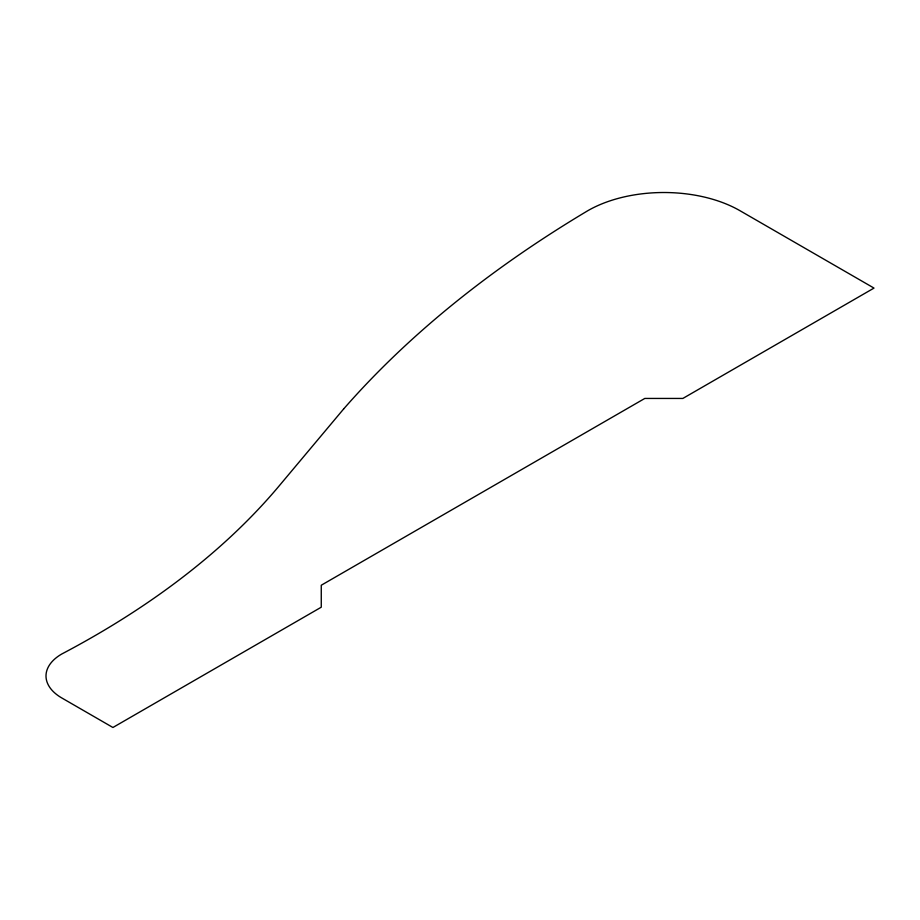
<?xml version="1.0" encoding="UTF-8"?>
<svg xmlns="http://www.w3.org/2000/svg" width="920" height="920" viewBox="0 0 920 920"><rect width="100%" height="100%" fill="white"/><g stroke="black" fill="none" stroke-linecap="round" stroke-linejoin="round"><path stroke-width="1.38" d="M343.585 409.032L279.174 485.875A959.767 554.116 0 0 1 61.766 654.005A53.82 31.073 0 0 0 61.766 697.946L112.918 727.49L321.264 607.2L321.264 585.235L644.805 398.44L682.858 398.44L874 288.086L739.99 210.714A107.629 62.146 0 0 0 587.765 210.726A1399.239 807.841 0 0 0 343.585 409.032"/></g></svg>
